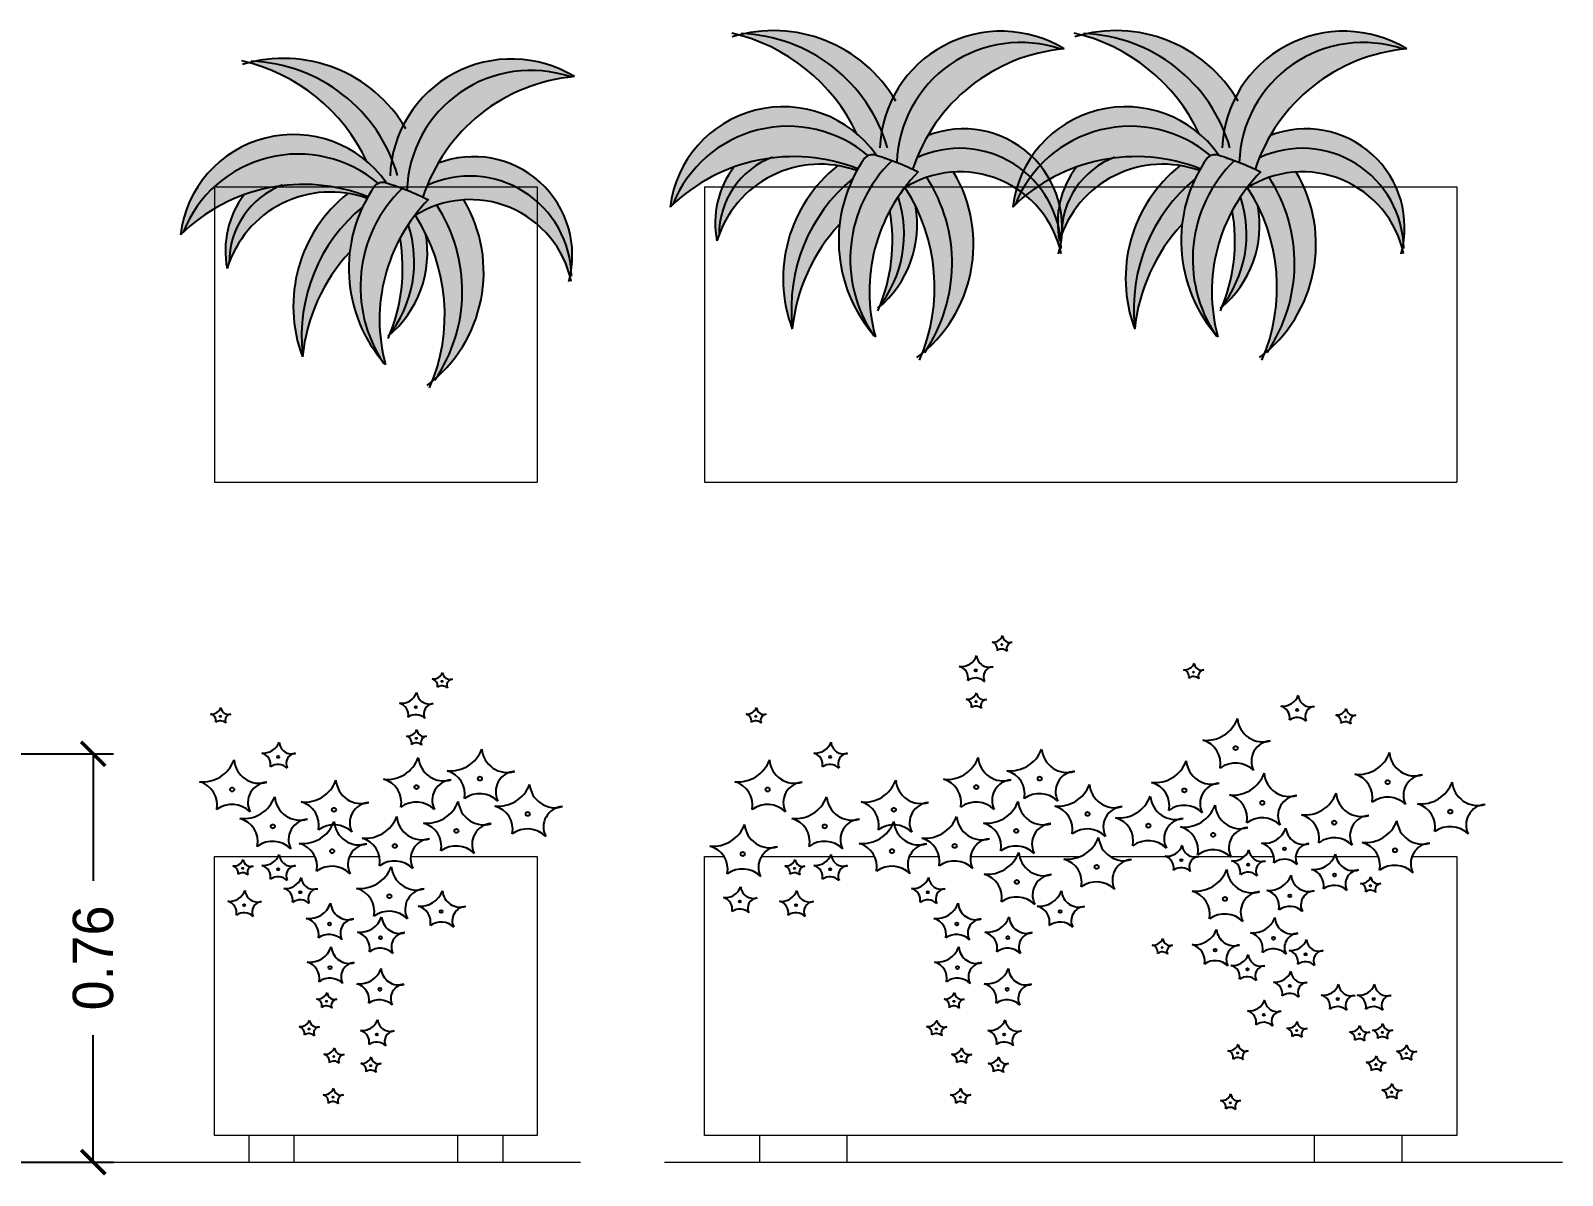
# Model space of a CAD drawing. Header units: millimetres. Extents: x 224.49 to 232.8, y 170.44 to 178.39.
# Drawn here: x 229.947 to 232.797, y 170.641 to 172.772 of the extents above; entities that cross this region are included whole.
import ezdxf

# ---------------------------------------------------------------- set-up
doc = ezdxf.new("R2010")
doc.units = ezdxf.units.MM
doc.layers.add('PROIEZIONI', color=145, linetype='Continuous', lineweight=13)
doc.layers.add('VEGETAZIONE', color=94, linetype='Continuous')
doc.dimstyles.get("Standard").update_dxf_attribs({"dimscale": 0.75, "dimtxt": 0.1, "dimasz": 0.06, "dimexe": 0.05, "dimexo": 0, "dimgap": 0.05, "dimtad": 0, "dimzin": 0, "dimdsep": 46, "dimtxsty": 'Standard', "dimblk": 'ARCHTICK', "dimcen": 0.09, "dimadec": 0, "dimazin": 0, "dimtfac": 1, "dimtofl": 0, "dimtmove": 0, "dimatfit": 3, "dimldrblk": 'ARCHTICK', "dimfxl": 1, "dimtolj": 1, "dimtzin": 0, "dimarcsym": 0})

# ---------------------------------------------------------------- blocks, each defined once
blk = doc.blocks.new('_ARCHTICK')
at = {"color": 0, "linetype": 'ByBlock', "const_width": 0.15}
blk.add_lwpolyline([(-0.5, -0.5), (0.5, 0.5)], dxfattribs=at)
blk = doc.blocks.new('*D3')
at = {"layer": 'Defpoints', "color": 0, "transparency": 16777216}
for p in [(229.9191, 171.4253), (230.0634, 171.4253), (229.9191, 170.6654)]:
    blk.add_point(p, dxfattribs=at)
at = {"layer": 'PROIEZIONI', "color": 0, "lineweight": -2, "transparency": 16777216}
for p, q in [((229.9191, 171.4253), (230.1009, 171.4253)), ((230.0634, 171.4253), (230.0634, 171.1891)), ((230.0634, 170.6654), (230.0634, 170.9016)), ((229.9191, 170.6654), (230.1009, 170.6654))]:
    blk.add_line(p, q, dxfattribs=at)
at = {"layer": 'PROIEZIONI', "color": 0, "lineweight": -2, "transparency": 16777216, "xscale": 0.045, "yscale": 0.045, "zscale": 0.045}
for p, rotation in [((230.0634, 171.4253), 90), ((230.0634, 170.6654), 270)]:
    blk.add_blockref('_ARCHTICK', p, dxfattribs=dict(at, rotation=rotation))
at = {"layer": 'PROIEZIONI', "color": 0, "transparency": 16777216, "insert": (230.0634, 171.0453), "char_height": 0.075, "attachment_point": 5, "rotation": 90}
blk.add_mtext('\\A1;0.76', dxfattribs=at)

msp = doc.modelspace()

# ---------------------------------------------------------------- hatches: boundary and pattern name
at = {"layer": 'VEGETAZIONE'}
h = msp.add_hatch(color=106, dxfattribs=at)
h.paths.add_polyline_path([(231.5054, 172.5388, -0.175433), (231.5191, 172.5396, -0.022246), (231.5587, 172.5259, -0.504406), (231.8637, 172.7369, -0.005016), (231.8703, 172.7376, 0.526482), (231.5305, 172.5845, 0.288035), (231.2748, 172.7659, 0.009659), (231.2648, 172.7636, -0.219762), (231.4843, 172.5796, 0.597519), (231.1371, 172.4431, -0.005016), (231.1419, 172.4477, -0.513349)])
h.paths.add_polyline_path([(231.5962, 172.5348, 0.017799), (231.5882, 172.513, -0.005772), (231.598, 172.5082, 0.030703), (231.5724, 172.4783, -0.506864), (231.8622, 172.3661, 0.014459), (231.8641, 172.3766, 0.525417)])
h = msp.add_hatch(color=74, dxfattribs=at)
h.paths.add_polyline_path([(231.4862, 172.5141, -0.022677), (231.4992, 172.5346, -0.094648), (231.5054, 172.5388, 0.513349), (231.1419, 172.4477, -0.291066)])
h.paths.add_polyline_path([(231.5108, 172.211, 0.011523), (231.5188, 172.2016, -0.264453), (231.598, 172.5082, 0.028086), (231.5495, 172.5294, 0.353279)])
h.paths.add_polyline_path([(231.8641, 172.3766, 0.577919), (231.6164, 172.5762, 0.035308), (231.5962, 172.5348, -0.525417)])
h.paths.add_polyline_path([(231.2748, 172.7659, -0.288035), (231.5305, 172.5845, -0.074612), (231.5521, 172.648, 0.314228)])
h.paths.add_polyline_path([(231.5279, 172.2602, -0.00232), (231.5268, 172.2573, 0.266418), (231.5933, 172.4458, 0.028355), (231.5741, 172.4794, 0.00267), (231.5724, 172.4783, 0.015403), (231.561, 172.4622, -0.246599)], flags=17)
h = msp.add_hatch(color=72, dxfattribs=at)
h.paths.add_polyline_path([(231.5587, 172.5259, -0.017106), (231.5882, 172.513, -0.295443), (231.8637, 172.7369, 0.504406)])
h.paths.add_polyline_path([(231.3642, 172.2161, -0.162584), (231.4522, 172.411, -0.098869), (231.4844, 172.5109, 0.046042), (231.4486, 172.5202, 0.325454)])
h.paths.add_polyline_path([(231.561, 172.4622, 0.02315), (231.5458, 172.4368, -0.137861), (231.5279, 172.2602, 0.246599)])
h.paths.add_polyline_path([(231.2556, 172.5176, 0.21466), (231.2241, 172.3803, -0.015101), (231.228, 172.3918, -0.301897), (231.3221, 172.5339, 0.052527)])
h.paths.add_polyline_path([(231.6139, 172.1775, 0.358442), (231.6645, 172.5083, 0.066648), (231.6143, 172.4984, -0.296118)])
h = msp.add_hatch(color=106, dxfattribs=at)
h.paths.add_polyline_path([(232.1427, 172.5388, -0.175433), (232.1563, 172.5396, -0.022246), (232.1959, 172.5259, -0.504406), (232.501, 172.7369, -0.005016), (232.5075, 172.7376, 0.526482), (232.1677, 172.5845, 0.288035), (231.912, 172.7659, 0.009659), (231.9021, 172.7636, -0.219762), (232.1215, 172.5796, 0.597519), (231.7744, 172.4431, -0.005016), (231.7791, 172.4477, -0.513349)])
h.paths.add_polyline_path([(232.2334, 172.5348, 0.017799), (232.2255, 172.513, -0.005772), (232.2352, 172.5082, 0.030703), (232.2096, 172.4783, -0.506864), (232.4994, 172.3661, 0.014459), (232.5014, 172.3766, 0.525417)])
h = msp.add_hatch(color=74, dxfattribs=at)
h.paths.add_polyline_path([(232.1234, 172.5141, -0.022677), (232.1365, 172.5346, -0.094648), (232.1427, 172.5388, 0.513349), (231.7791, 172.4477, -0.291066)])
h.paths.add_polyline_path([(232.148, 172.211, 0.011523), (232.156, 172.2016, -0.264453), (232.2352, 172.5082, 0.028086), (232.1868, 172.5294, 0.353279)])
h.paths.add_polyline_path([(232.5014, 172.3766, 0.577919), (232.2537, 172.5762, 0.035308), (232.2334, 172.5348, -0.525417)])
h.paths.add_polyline_path([(231.912, 172.7659, -0.288035), (232.1677, 172.5845, -0.074612), (232.1893, 172.648, 0.314228)])
h.paths.add_polyline_path([(232.1651, 172.2602, -0.00232), (232.164, 172.2573, 0.266418), (232.2306, 172.4458, 0.028355), (232.2114, 172.4794, 0.00267), (232.2096, 172.4783, 0.015403), (232.1982, 172.4622, -0.246599)], flags=17)
h = msp.add_hatch(color=72, dxfattribs=at)
h.paths.add_polyline_path([(232.1959, 172.5259, -0.017106), (232.2255, 172.513, -0.295443), (232.501, 172.7369, 0.504406)])
h.paths.add_polyline_path([(232.0014, 172.2161, -0.162584), (232.0895, 172.411, -0.098869), (232.1216, 172.5109, 0.046042), (232.0859, 172.5202, 0.325454)])
h.paths.add_polyline_path([(232.1982, 172.4622, 0.02315), (232.183, 172.4368, -0.137861), (232.1651, 172.2602, 0.246599)])
h.paths.add_polyline_path([(231.8928, 172.5176, 0.21466), (231.8613, 172.3803, -0.015101), (231.8652, 172.3918, -0.301897), (231.9593, 172.5339, 0.052527)])
h.paths.add_polyline_path([(232.2511, 172.1775, 0.358442), (232.3017, 172.5083, 0.066648), (232.2515, 172.4984, -0.296118)])
h = msp.add_hatch(color=106, dxfattribs=at)
h.paths.add_polyline_path([(230.594, 172.4871, -0.175433), (230.6076, 172.4879, -0.022246), (230.6472, 172.4742, -0.504406), (230.9523, 172.6852, -0.005016), (230.9588, 172.6859, 0.526482), (230.619, 172.5327, 0.288035), (230.3633, 172.7142, 0.009659), (230.3534, 172.7119, -0.219762), (230.5728, 172.5279, 0.597519), (230.2257, 172.3914, -0.005016), (230.2304, 172.396, -0.513349)])
h.paths.add_polyline_path([(230.6847, 172.4831, 0.017799), (230.6767, 172.4613, -0.005772), (230.6865, 172.4564, 0.030703), (230.6609, 172.4266, -0.506864), (230.9507, 172.3144, 0.014459), (230.9527, 172.3248, 0.525417)])
h = msp.add_hatch(color=74, dxfattribs=at)
h.paths.add_polyline_path([(230.5747, 172.4623, -0.022677), (230.5878, 172.4828, -0.094648), (230.594, 172.4871, 0.513349), (230.2304, 172.396, -0.291066)])
h.paths.add_polyline_path([(230.5993, 172.1592, 0.011523), (230.6073, 172.1499, -0.264453), (230.6865, 172.4564, 0.028086), (230.6381, 172.4777, 0.353279)])
h.paths.add_polyline_path([(230.9527, 172.3248, 0.577919), (230.705, 172.5245, 0.035308), (230.6847, 172.4831, -0.525417)])
h.paths.add_polyline_path([(230.3633, 172.7142, -0.288035), (230.619, 172.5327, -0.074612), (230.6406, 172.5963, 0.314228)])
h.paths.add_polyline_path([(230.6164, 172.2085, -0.00232), (230.6153, 172.2056, 0.266418), (230.6818, 172.3941, 0.028355), (230.6627, 172.4277, 0.00267), (230.6609, 172.4266, 0.015403), (230.6495, 172.4105, -0.246599)], flags=17)
h = msp.add_hatch(color=72, dxfattribs=at)
h.paths.add_polyline_path([(230.6472, 172.4742, -0.017106), (230.6767, 172.4613, -0.295443), (230.9523, 172.6852, 0.504406)])
h.paths.add_polyline_path([(230.4527, 172.1643, -0.162584), (230.5408, 172.3593, -0.098869), (230.5729, 172.4592, 0.046042), (230.5372, 172.4685, 0.325454)])
h.paths.add_polyline_path([(230.6495, 172.4105, 0.02315), (230.6343, 172.3851, -0.137861), (230.6164, 172.2085, 0.246599)])
h.paths.add_polyline_path([(230.3441, 172.4659, 0.21466), (230.3126, 172.3286, -0.015101), (230.3165, 172.3401, -0.301897), (230.4106, 172.4822, 0.052527)])
h.paths.add_polyline_path([(230.7024, 172.1258, 0.358442), (230.753, 172.4566, 0.066648), (230.7028, 172.4467, -0.296118)])
h = msp.add_hatch(color=3, dxfattribs=at)
h.paths.add_polyline_path([(231.6143, 172.4984, 0.057851), (231.5741, 172.4794, -0.240197), (231.6061, 172.1708, 0.009659), (231.6139, 172.1775, 0.296118)])
h.paths.add_polyline_path([(231.5495, 172.5294, 0.017041), (231.5191, 172.5396, 0.274641), (231.4992, 172.5346, 0.336018), (231.5108, 172.211, -0.353279)])
h.paths.add_polyline_path([(231.4844, 172.5109, -0.003329), (231.4862, 172.5141, 0.128581), (231.3221, 172.5339, 0.301897), (231.228, 172.3918, -0.411027)])
h = msp.add_hatch(color=3, dxfattribs=at)
h.paths.add_polyline_path([(232.2515, 172.4984, 0.057851), (232.2114, 172.4794, -0.240197), (232.2434, 172.1708, 0.009659), (232.2511, 172.1775, 0.296118)])
h.paths.add_polyline_path([(232.1868, 172.5294, 0.017041), (232.1563, 172.5396, 0.274641), (232.1365, 172.5346, 0.336018), (232.148, 172.211, -0.353279)])
h.paths.add_polyline_path([(232.1216, 172.5109, -0.003329), (232.1234, 172.5141, 0.128581), (231.9593, 172.5339, 0.301897), (231.8652, 172.3918, -0.411027)])
h = msp.add_hatch(color=3, dxfattribs=at)
h.paths.add_polyline_path([(230.7028, 172.4467, 0.057851), (230.6627, 172.4277, -0.240197), (230.6947, 172.1191, 0.009659), (230.7024, 172.1258, 0.296118)])
h.paths.add_polyline_path([(230.6381, 172.4777, 0.017041), (230.6076, 172.4879, 0.274641), (230.5878, 172.4828, 0.336018), (230.5993, 172.1592, -0.353279)])
h.paths.add_polyline_path([(230.5729, 172.4592, -0.003329), (230.5747, 172.4623, 0.128581), (230.4106, 172.4822, 0.301897), (230.3165, 172.3401, -0.411027)])

# ---------------------------------------------------------------- linework, layer by layer
at = {"layer": 'PROIEZIONI'}
for p, q in [((230.2892, 172.4807), (230.8892, 172.4807)), ((230.2892, 172.4807), (230.2892, 171.9307)), ((230.8892, 172.4807), (230.8892, 171.9307)), ((231.2006, 172.4807), (232.6006, 172.4807)), ((231.2006, 172.4807), (231.2006, 171.9307)), ((232.6006, 172.4807), (232.6006, 171.9307)), ((230.2892, 171.9307), (230.8892, 171.9307)), ((231.2006, 171.9307), (232.6006, 171.9307)), ((230.3527, 170.7145), (230.3527, 170.6654)), ((230.4369, 170.7145), (230.4369, 170.6654)), ((230.7414, 170.7145), (230.7414, 170.6654)), ((230.8257, 170.7145), (230.8257, 170.6654)), ((231.3029, 170.7145), (231.3029, 170.6654)), ((231.4657, 170.7145), (231.4657, 170.6654)), ((232.3355, 170.7145), (232.3355, 170.6654)), ((232.4983, 170.7145), (232.4983, 170.6654))]:
    msp.add_line(p, q, dxfattribs=at)
at = {"layer": 'PROIEZIONI', "color": 5}
for p, q in [((230.0963, 170.6654), (230.97, 170.6654)), ((231.1265, 170.6654), (232.7971, 170.6654))]:
    msp.add_line(p, q, dxfattribs=at)
at = {"layer": 'PROIEZIONI'}
for points in [[(230.6544, 171.2342), (230.8892, 171.2342), (230.8892, 170.7145), (230.2892, 170.7145), (230.2892, 171.2342), (230.4078, 171.2342)], [(230.2892, 171.2342), (230.4078, 171.2342)], [(230.41, 171.2342), (230.4759, 171.2342)], [(230.41, 171.2342), (230.4759, 171.2342)], [(230.5403, 171.2342), (230.5958, 171.2342)], [(230.5403, 171.2342), (230.5958, 171.2342)], [(230.6544, 171.2342), (230.7405, 171.2342)], [(230.7451, 171.2342), (230.8586, 171.2342)], [(232.5174, 171.2342), (232.6006, 171.2342), (232.6006, 170.7145), (231.2006, 170.7145), (231.2006, 171.2342), (231.237, 171.2342)], [(231.3069, 171.2342), (231.5175, 171.2342)], [(231.582, 171.2342), (231.6375, 171.2342)], [(231.6961, 171.2342), (231.7822, 171.2342)], [(231.7868, 171.2342), (231.9003, 171.2342)], [(231.9552, 171.2342), (232.0593, 171.2342)], [(232.1066, 171.2342), (232.2058, 171.2342)], [(232.2186, 171.2342), (232.2602, 171.2342)], [(232.301, 171.2342), (232.4544, 171.2342)]]:
    msp.add_lwpolyline(points, dxfattribs=at)
at = {"layer": 'VEGETAZIONE'}
for centre, radius in [((231.7542, 171.6288), 0.00113), ((231.7055, 171.5806), 0.00189), ((230.7125, 171.5603), 0.00113), ((232.1108, 171.5773), 0.00113), ((231.7062, 171.5225), 0.00113), ((230.3001, 171.4951), 0.00113), ((230.6638, 171.5121), 0.00189), ((231.2964, 171.4951), 0.00113), ((232.3038, 171.5069), 0.00189), ((232.3936, 171.4934), 0.00113), ((230.6645, 171.454), 0.00113), ((232.1892, 171.4359), 0.00378), ((230.4077, 171.4194), 0.00189), ((231.4346, 171.4194), 0.00189), ((230.783, 171.3791), 0.00378), ((231.8247, 171.3791), 0.00378), ((230.322, 171.3588), 0.00378), ((230.6649, 171.3633), 0.00378), ((231.3183, 171.3588), 0.00378), ((231.7066, 171.3633), 0.00378), ((232.0938, 171.3572), 0.00378), ((232.4721, 171.3725), 0.00378), ((230.5115, 171.3211), 0.00378), ((231.5531, 171.3211), 0.00378), ((232.2387, 171.3341), 0.00378), ((230.8719, 171.3134), 0.00378), ((231.9136, 171.3134), 0.00378), ((232.0268, 171.2915), 0.00378), ((232.3726, 171.2971), 0.00378), ((232.5886, 171.3177), 0.00378), ((230.3976, 171.2902), 0.00378), ((230.7392, 171.2818), 0.00378), ((231.4246, 171.2902), 0.00378), ((231.7809, 171.2818), 0.00378), ((232.1474, 171.2744), 0.00378), ((230.508, 171.244), 0.00378), ((230.6247, 171.2538), 0.00378), ((231.272, 171.2388), 0.00378), ((231.5497, 171.244), 0.00378), ((231.6664, 171.2538), 0.00378), ((232.2803, 171.2485), 0.00265), ((232.4858, 171.2457), 0.00378), ((230.3415, 171.2122), 0.00113), ((230.4077, 171.2103), 0.00189), ((231.3684, 171.2122), 0.00113), ((231.4346, 171.2103), 0.00189), ((231.9306, 171.2148), 0.00378), ((232.0881, 171.2274), 0.00189), ((232.2123, 171.2189), 0.00189), ((231.7821, 171.1868), 0.00378), ((232.3729, 171.1998), 0.00265), ((230.4488, 171.1675), 0.00189), ((230.6145, 171.1602), 0.00378), ((231.6164, 171.1675), 0.00189), ((232.1693, 171.1551), 0.00378), ((232.2901, 171.1609), 0.00265), ((232.4399, 171.1797), 0.00113), ((230.3443, 171.1435), 0.00189), ((230.7109, 171.1317), 0.00265), ((231.2666, 171.1503), 0.00189), ((231.3712, 171.1435), 0.00189), ((231.8627, 171.1317), 0.00265), ((230.5028, 171.1085), 0.00265), ((231.6703, 171.1085), 0.00265), ((230.5977, 171.083), 0.00265), ((231.7653, 171.083), 0.00265), ((232.2596, 171.0818), 0.00265), ((232.0525, 171.0648), 0.00113), ((232.1513, 171.0598), 0.00265), ((232.3194, 171.0521), 0.00189), ((230.504, 171.0272), 0.00265), ((231.6715, 171.0272), 0.00265), ((232.2111, 171.0241), 0.00189), ((230.5965, 170.9869), 0.00265), ((231.7641, 170.9869), 0.00265), ((232.2902, 170.9931), 0.00189), ((230.4975, 170.9645), 0.00113), ((231.665, 170.9645), 0.00113), ((232.3791, 170.9688), 0.00189), ((232.4461, 170.9688), 0.00189), ((232.2415, 170.9396), 0.00189), ((230.4649, 170.9131), 0.00113), ((230.5911, 170.9028), 0.00189), ((231.6324, 170.9131), 0.00113), ((231.7586, 170.9028), 0.00189), ((232.3028, 170.9102), 0.00113), ((232.4194, 170.9033), 0.00113), ((232.4622, 170.9067), 0.00113), ((232.193, 170.8682), 0.00113), ((232.5068, 170.8673), 0.00113), ((230.5112, 170.8617), 0.00113), ((230.5798, 170.8447), 0.00113), ((231.6787, 170.8617), 0.00113), ((231.7473, 170.8447), 0.00113), ((232.4502, 170.8468), 0.00113), ((230.5095, 170.7862), 0.00113), ((231.677, 170.7862), 0.00113), ((232.4794, 170.7953), 0.00113), ((232.1793, 170.7756), 0.00113)]:
    msp.add_circle(centre, radius, dxfattribs=at)
at = {"layer": 'VEGETAZIONE', "color": 115}
for centre, radius, start, end in [((231.1753, 172.434), 0.3415, 25.229, 77.1188), ((231.3289, 172.5081), 0.2634, 30.1642, 106.8497), ((231.2582, 172.4716), 0.2947, 16.1293, 87.9282), ((231.7529, 172.5444), 0.226, 58.725, 177.7875), ((231.7892, 172.5187), 0.2306, 71.2185, 178.2095), ((231.8126, 172.434), 0.3415, 25.229, 77.1188), ((231.9661, 172.5081), 0.2634, 30.1642, 106.8497), ((231.8955, 172.4716), 0.2947, 16.1293, 87.9282), ((232.3902, 172.5444), 0.226, 58.725, 177.7875), ((232.4264, 172.5187), 0.2306, 71.2185, 178.2095), ((231.8989, 172.4121), 0.3267, 95.0361, 162.0233), ((232.5362, 172.4121), 0.3267, 95.0361, 162.0233), ((230.2639, 172.3823), 0.3415, 25.229, 77.1188), ((230.4174, 172.4564), 0.2634, 30.1642, 106.8497), ((230.3468, 172.4199), 0.2947, 16.1293, 87.9282), ((230.8415, 172.4927), 0.226, 58.725, 177.7875), ((230.8777, 172.4669), 0.2306, 71.2185, 178.2095), ((230.9875, 172.3604), 0.3267, 95.0361, 162.0233), ((231.3474, 172.418), 0.2118, 35.3303, 173.1806), ((231.9847, 172.418), 0.2118, 35.3303, 173.1806), ((230.436, 172.3663), 0.2118, 35.3303, 173.1806), ((231.3563, 172.3628), 0.2306, 49.6374, 158.3383), ((231.6828, 172.405), 0.1836, 344.5826, 111.1809), ((231.9936, 172.3628), 0.2306, 49.6374, 158.3383), ((232.32, 172.405), 0.1836, 344.5826, 111.1809), ((231.6756, 172.3634), 0.189, 0.7549, 114.8716), ((232.3129, 172.3634), 0.189, 0.7549, 114.8716), ((230.4449, 172.3111), 0.2306, 49.6374, 158.3383), ((230.7713, 172.3533), 0.1836, 344.5826, 111.1809), ((231.3662, 172.2102), 0.3267, 68.4571, 134.5207), ((231.4164, 172.3218), 0.201, 70.2322, 163.0686), ((231.3819, 172.392), 0.154, 110.8015, 180.4803), ((231.7186, 172.3804), 0.2681, 144.805, 221.8306), ((231.7274, 172.3462), 0.2553, 134.0736, 213.9976), ((231.5134, 172.5204), 0.02, 73.4657, 136.0217), ((231.3849, 172.0878), 0.4712, 63.0896, 73.4657), ((231.6259, 172.5506), 0.0912, 190.3947, 191.4808), ((232.0034, 172.2102), 0.3267, 68.4571, 134.5207), ((232.0537, 172.3218), 0.201, 70.2322, 163.0686), ((232.0192, 172.392), 0.154, 110.8015, 180.4803), ((232.3558, 172.3804), 0.2681, 144.805, 221.8306), ((232.3646, 172.3462), 0.2553, 134.0736, 213.9976), ((232.1506, 172.5204), 0.02, 73.4657, 136.0217), ((232.0222, 172.0878), 0.4712, 63.0896, 73.4657), ((232.2631, 172.5506), 0.0912, 190.3947, 191.4808), ((230.7642, 172.3117), 0.189, 0.7549, 114.8716), ((231.3923, 172.414), 0.1716, 142.8513, 191.3124), ((231.6153, 172.3101), 0.2681, 128.4295, 200.5403), ((231.6751, 172.2541), 0.3127, 129.4512, 186.0898), ((231.828, 172.2852), 0.3203, 135.7047, 195.147), ((231.6762, 172.316), 0.1926, 12.0444, 122.5933), ((231.4381, 172.3736), 0.2634, 306.8653, 30.7421), ((231.5982, 172.508), 0, 306.1793, 0), ((231.3669, 172.3383), 0.2947, 325.7868, 32.9122), ((232.0296, 172.414), 0.1716, 142.8513, 191.3124), ((232.2525, 172.3101), 0.2681, 128.4295, 200.5403), ((232.3124, 172.2541), 0.3127, 129.4512, 186.0898), ((232.4652, 172.2852), 0.3203, 135.7047, 195.147), ((232.3134, 172.316), 0.1926, 12.0444, 122.5933), ((232.0753, 172.3736), 0.2634, 306.8653, 30.7421), ((232.2355, 172.508), 0, 306.1793, 0), ((232.0041, 172.3383), 0.2947, 325.7868, 32.9122), ((230.4547, 172.1585), 0.3267, 68.4571, 134.5207), ((230.4809, 172.3623), 0.1716, 142.8513, 191.3124), ((230.505, 172.2701), 0.201, 70.2322, 163.0686), ((230.4705, 172.3403), 0.154, 110.8015, 180.4803), ((230.7038, 172.2584), 0.2681, 128.4295, 200.5403), ((230.8071, 172.3287), 0.2681, 144.805, 221.8306), ((230.8159, 172.2945), 0.2553, 134.0736, 213.9976), ((230.6019, 172.4687), 0.02, 73.4657, 136.0217), ((230.4735, 172.0361), 0.4712, 63.0896, 73.4657), ((230.7144, 172.4989), 0.0912, 190.3947, 191.4808), ((231.2875, 172.2937), 0.3415, 336.5963, 32.8642), ((231.9247, 172.2937), 0.3415, 336.5963, 32.8642), ((230.7637, 172.2023), 0.3127, 129.4512, 186.0898), ((230.9165, 172.2335), 0.3203, 135.7047, 195.147), ((230.7647, 172.2643), 0.1926, 12.0444, 122.5933), ((230.5266, 172.3219), 0.2634, 306.8653, 30.7421), ((230.6868, 172.4563), 0, 306.1793, 0), ((230.4554, 172.2866), 0.2947, 325.7868, 32.9122), ((231.3521, 172.3927), 0.2202, 321.1847, 18.3975), ((231.3957, 172.4096), 0.2009, 309.5461, 10.3854), ((231.2227, 172.3803), 0.328, 336.5687, 9.9121), ((231.9893, 172.3927), 0.2202, 321.1847, 18.3975), ((232.033, 172.4096), 0.2009, 309.5461, 10.3854), ((231.8599, 172.3803), 0.328, 336.5687, 9.9121), ((230.4406, 172.341), 0.2202, 321.1847, 18.3975), ((230.376, 172.242), 0.3415, 336.5963, 32.8642), ((231.7, 172.1818), 0.3376, 137.2327, 174.171), ((232.3373, 172.1818), 0.3376, 137.2327, 174.171), ((230.4843, 172.3579), 0.2009, 309.5461, 10.3854), ((230.3112, 172.3286), 0.328, 336.5687, 9.9121), ((230.7886, 172.1301), 0.3376, 137.2327, 174.171)]:
    msp.add_arc(centre, radius, start, end, dxfattribs=at)
at = {"layer": 'VEGETAZIONE'}
for centre, radius, start, end in [((231.7377, 171.6517), 0.0187, 264.2607, 339.7405), ((231.7694, 171.6465), 0.0143, 184.8227, 286.8149), ((231.7323, 171.6202), 0.0135, 349.0057, 74.7855), ((231.754, 171.6059), 0.0145, 45.4699, 126.0589), ((231.7744, 171.6214), 0.0114, 94.3229, 206.9525), ((231.6781, 171.6188), 0.0311, 264.2607, 339.7405), ((231.6691, 171.5662), 0.0224, 349.0057, 74.7855), ((231.7309, 171.6101), 0.0238, 184.8227, 286.8149), ((231.7392, 171.5683), 0.0191, 94.3229, 206.9525), ((232.0943, 171.6003), 0.0187, 264.2607, 339.7405), ((232.0889, 171.5687), 0.0135, 349.0057, 74.7855), ((232.126, 171.595), 0.0143, 184.8227, 286.8149), ((232.131, 171.57), 0.0114, 94.3229, 206.9525), ((230.696, 171.5833), 0.0187, 264.2607, 339.7405), ((230.6906, 171.5517), 0.0135, 349.0057, 74.7855), ((230.7124, 171.5374), 0.0145, 45.4699, 126.0589), ((230.7277, 171.578), 0.0143, 184.8227, 286.8149), ((230.7327, 171.5529), 0.0114, 94.3229, 206.9525), ((231.7053, 171.5424), 0.0241, 45.4699, 126.0589), ((232.1106, 171.5545), 0.0145, 45.4699, 126.0589), ((230.6364, 171.5504), 0.0311, 264.2607, 339.7405), ((230.6892, 171.5416), 0.0238, 184.8227, 286.8149), ((231.6897, 171.5455), 0.0187, 264.2607, 339.7405), ((231.6843, 171.5139), 0.0135, 349.0057, 74.7855), ((231.7214, 171.5402), 0.0143, 184.8227, 286.8149), ((231.7264, 171.5151), 0.0114, 94.3229, 206.9525), ((232.2764, 171.5451), 0.0311, 264.2607, 339.7405), ((232.3292, 171.5364), 0.0238, 184.8227, 286.8149), ((230.2836, 171.518), 0.0187, 264.2607, 339.7405), ((230.2782, 171.4865), 0.0135, 349.0057, 74.7855), ((230.3154, 171.5128), 0.0143, 184.8227, 286.8149), ((230.3203, 171.4877), 0.0114, 94.3229, 206.9525), ((230.6274, 171.4978), 0.0224, 349.0057, 74.7855), ((230.6636, 171.474), 0.0241, 45.4699, 126.0589), ((230.6975, 171.4998), 0.0191, 94.3229, 206.9525), ((231.28, 171.518), 0.0187, 264.2607, 339.7405), ((231.2746, 171.4865), 0.0135, 349.0057, 74.7855), ((231.3117, 171.5128), 0.0143, 184.8227, 286.8149), ((231.3167, 171.4877), 0.0114, 94.3229, 206.9525), ((231.706, 171.4996), 0.0145, 45.4699, 126.0589), ((232.2674, 171.4925), 0.0224, 349.0057, 74.7855), ((232.3376, 171.4946), 0.0191, 94.3229, 206.9525), ((232.3772, 171.5163), 0.0187, 264.2607, 339.7405), ((232.3718, 171.4848), 0.0135, 349.0057, 74.7855), ((232.4089, 171.5111), 0.0143, 184.8227, 286.8149), ((232.4139, 171.486), 0.0114, 94.3229, 206.9525), ((230.3, 171.4722), 0.0145, 45.4699, 126.0589), ((230.648, 171.477), 0.0187, 264.2607, 339.7405), ((230.6797, 171.4717), 0.0143, 184.8227, 286.8149), ((231.2963, 171.4722), 0.0145, 45.4699, 126.0589), ((232.1343, 171.5125), 0.0622, 264.2607, 339.7405), ((232.24, 171.4949), 0.0475, 184.8227, 286.8149), ((232.3036, 171.4687), 0.0241, 45.4699, 126.0589), ((232.3935, 171.4705), 0.0145, 45.4699, 126.0589), ((230.3802, 171.4577), 0.0311, 264.2607, 339.7405), ((230.4331, 171.4489), 0.0238, 184.8227, 286.8149), ((230.6426, 171.4454), 0.0135, 349.0057, 74.7855), ((230.6643, 171.4312), 0.0145, 45.4699, 126.0589), ((230.6847, 171.4467), 0.0114, 94.3229, 206.9525), ((231.4072, 171.4577), 0.0311, 264.2607, 339.7405), ((231.46, 171.4489), 0.0238, 184.8227, 286.8149), ((232.1163, 171.4073), 0.0449, 349.0057, 74.7855), ((232.2566, 171.4114), 0.0382, 94.3229, 206.9525), ((230.2671, 171.4353), 0.0622, 264.2607, 339.7405), ((230.3728, 171.4178), 0.0475, 184.8227, 286.8149), ((230.3712, 171.4051), 0.0224, 349.0057, 74.7855), ((230.4414, 171.4072), 0.0191, 94.3229, 206.9525), ((230.61, 171.4398), 0.0622, 264.2607, 339.7405), ((230.7157, 171.4223), 0.0475, 184.8227, 286.8149), ((230.7281, 171.4557), 0.0622, 264.2607, 339.7405), ((230.8339, 171.4381), 0.0475, 184.8227, 286.8149), ((231.2634, 171.4353), 0.0622, 264.2607, 339.7405), ((231.3691, 171.4178), 0.0475, 184.8227, 286.8149), ((231.3982, 171.4051), 0.0224, 349.0057, 74.7855), ((231.4684, 171.4072), 0.0191, 94.3229, 206.9525), ((231.6517, 171.4398), 0.0622, 264.2607, 339.7405), ((231.7574, 171.4223), 0.0475, 184.8227, 286.8149), ((231.7698, 171.4557), 0.0622, 264.2607, 339.7405), ((231.8755, 171.4381), 0.0475, 184.8227, 286.8149), ((232.0389, 171.4338), 0.0622, 264.2607, 339.7405), ((232.1446, 171.4162), 0.0475, 184.8227, 286.8149), ((232.4172, 171.4491), 0.0622, 264.2607, 339.7405), ((232.5229, 171.4315), 0.0475, 184.8227, 286.8149), ((230.4075, 171.3813), 0.0241, 45.4699, 126.0589), ((230.7101, 171.3505), 0.0449, 349.0057, 74.7855), ((230.8505, 171.3546), 0.0382, 94.3229, 206.9525), ((231.4344, 171.3813), 0.0241, 45.4699, 126.0589), ((231.7518, 171.3505), 0.0449, 349.0057, 74.7855), ((231.8922, 171.3546), 0.0382, 94.3229, 206.9525), ((232.1888, 171.3597), 0.0483, 45.4699, 126.0589), ((232.1838, 171.4106), 0.0622, 264.2607, 339.7405), ((232.2895, 171.3931), 0.0475, 184.8227, 286.8149), ((232.3992, 171.3439), 0.0449, 349.0057, 74.7855), ((232.5395, 171.348), 0.0382, 94.3229, 206.9525), ((230.2491, 171.3301), 0.0449, 349.0057, 74.7855), ((230.3894, 171.3343), 0.0382, 94.3229, 206.9525), ((230.4566, 171.3976), 0.0622, 264.2607, 339.7405), ((230.5623, 171.3801), 0.0475, 184.8227, 286.8149), ((230.592, 171.3346), 0.0449, 349.0057, 74.7855), ((230.7324, 171.3388), 0.0382, 94.3229, 206.9525), ((230.817, 171.3899), 0.0622, 264.2607, 339.7405), ((230.9227, 171.3724), 0.0475, 184.8227, 286.8149), ((231.2454, 171.3301), 0.0449, 349.0057, 74.7855), ((231.3857, 171.3343), 0.0382, 94.3229, 206.9525), ((231.4983, 171.3976), 0.0622, 264.2607, 339.7405), ((231.604, 171.3801), 0.0475, 184.8227, 286.8149), ((231.6337, 171.3346), 0.0449, 349.0057, 74.7855), ((231.7741, 171.3388), 0.0382, 94.3229, 206.9525), ((231.8587, 171.3899), 0.0622, 264.2607, 339.7405), ((231.9644, 171.3724), 0.0475, 184.8227, 286.8149), ((232.0209, 171.3286), 0.0449, 349.0057, 74.7855), ((232.1612, 171.3327), 0.0382, 94.3229, 206.9525), ((232.3177, 171.3736), 0.0622, 264.2607, 339.7405), ((232.4234, 171.3561), 0.0475, 184.8227, 286.8149), ((232.5337, 171.3942), 0.0622, 264.2607, 339.7405), ((232.6395, 171.3767), 0.0475, 184.8227, 286.8149), ((230.3215, 171.2826), 0.0483, 45.4699, 126.0589), ((230.3427, 171.3668), 0.0622, 264.2607, 339.7405), ((230.4484, 171.3492), 0.0475, 184.8227, 286.8149), ((230.4386, 171.2924), 0.0449, 349.0057, 74.7855), ((230.5789, 171.2965), 0.0382, 94.3229, 206.9525), ((230.6645, 171.2871), 0.0483, 45.4699, 126.0589), ((230.6843, 171.3583), 0.0622, 264.2607, 339.7405), ((230.79, 171.3407), 0.0475, 184.8227, 286.8149), ((230.7826, 171.3029), 0.0483, 45.4699, 126.0589), ((230.799, 171.2847), 0.0449, 349.0057, 74.7855), ((230.9394, 171.2889), 0.0382, 94.3229, 206.9525), ((231.3179, 171.2826), 0.0483, 45.4699, 126.0589), ((231.3697, 171.3668), 0.0622, 264.2607, 339.7405), ((231.4754, 171.3492), 0.0475, 184.8227, 286.8149), ((231.4803, 171.2924), 0.0449, 349.0057, 74.7855), ((231.6206, 171.2965), 0.0382, 94.3229, 206.9525), ((231.7062, 171.2871), 0.0483, 45.4699, 126.0589), ((231.726, 171.3583), 0.0622, 264.2607, 339.7405), ((231.8317, 171.3407), 0.0475, 184.8227, 286.8149), ((231.8243, 171.3029), 0.0483, 45.4699, 126.0589), ((231.8407, 171.2847), 0.0449, 349.0057, 74.7855), ((231.981, 171.2889), 0.0382, 94.3229, 206.9525), ((231.9719, 171.368), 0.0622, 264.2607, 339.7405), ((232.0777, 171.3505), 0.0475, 184.8227, 286.8149), ((232.0934, 171.281), 0.0483, 45.4699, 126.0589), ((232.0925, 171.351), 0.0622, 264.2607, 339.7405), ((232.1982, 171.3334), 0.0475, 184.8227, 286.8149), ((232.1658, 171.3054), 0.0449, 349.0057, 74.7855), ((232.3061, 171.3096), 0.0382, 94.3229, 206.9525), ((232.4716, 171.2963), 0.0483, 45.4699, 126.0589), ((232.5157, 171.289), 0.0449, 349.0057, 74.7855), ((232.6561, 171.2931), 0.0382, 94.3229, 206.9525), ((230.3247, 171.2616), 0.0449, 349.0057, 74.7855), ((230.4651, 171.2657), 0.0382, 94.3229, 206.9525), ((230.4531, 171.3205), 0.0622, 264.2607, 339.7405), ((230.5588, 171.303), 0.0475, 184.8227, 286.8149), ((230.5699, 171.3303), 0.0622, 264.2607, 339.7405), ((230.6756, 171.3127), 0.0475, 184.8227, 286.8149), ((230.6663, 171.2531), 0.0449, 349.0057, 74.7855), ((230.8066, 171.2572), 0.0382, 94.3229, 206.9525), ((231.3517, 171.2616), 0.0449, 349.0057, 74.7855), ((231.492, 171.2657), 0.0382, 94.3229, 206.9525), ((231.4948, 171.3205), 0.0622, 264.2607, 339.7405), ((231.6005, 171.303), 0.0475, 184.8227, 286.8149), ((231.6115, 171.3303), 0.0622, 264.2607, 339.7405), ((231.7173, 171.3127), 0.0475, 184.8227, 286.8149), ((231.708, 171.2531), 0.0449, 349.0057, 74.7855), ((231.8483, 171.2572), 0.0382, 94.3229, 206.9525), ((231.9539, 171.2628), 0.0449, 349.0057, 74.7855), ((232.0943, 171.2669), 0.0382, 94.3229, 206.9525), ((232.2383, 171.2578), 0.0483, 45.4699, 126.0589), ((232.2997, 171.2684), 0.0449, 349.0057, 74.7855), ((232.4401, 171.2726), 0.0382, 94.3229, 206.9525), ((232.4309, 171.3222), 0.0622, 264.2607, 339.7405), ((232.5366, 171.3047), 0.0475, 184.8227, 286.8149), ((230.511, 171.2448), 0.0483, 45.4699, 126.0589), ((230.5519, 171.2251), 0.0449, 349.0057, 74.7855), ((230.6922, 171.2292), 0.0382, 94.3229, 206.9525), ((230.8715, 171.2372), 0.0483, 45.4699, 126.0589), ((231.2171, 171.3154), 0.0622, 264.2607, 339.7405), ((231.3228, 171.2978), 0.0475, 184.8227, 286.8149), ((231.5527, 171.2448), 0.0483, 45.4699, 126.0589), ((231.5935, 171.2251), 0.0449, 349.0057, 74.7855), ((231.7339, 171.2292), 0.0382, 94.3229, 206.9525), ((231.8758, 171.2913), 0.0622, 264.2607, 339.7405), ((231.9132, 171.2372), 0.0483, 45.4699, 126.0589), ((231.9815, 171.2738), 0.0475, 184.8227, 286.8149), ((232.0745, 171.2458), 0.0449, 349.0057, 74.7855), ((232.2148, 171.2499), 0.0382, 94.3229, 206.9525), ((232.2419, 171.3021), 0.0435, 264.2607, 339.7405), ((232.3159, 171.2898), 0.0333, 184.8227, 286.8149), ((232.3722, 171.2208), 0.0483, 45.4699, 126.0589), ((232.5882, 171.2414), 0.0483, 45.4699, 126.0589), ((230.3972, 171.214), 0.0483, 45.4699, 126.0589), ((230.4351, 171.2153), 0.0449, 349.0057, 74.7855), ((230.5755, 171.2194), 0.0382, 94.3229, 206.9525), ((230.7388, 171.2055), 0.0483, 45.4699, 126.0589), ((231.1991, 171.2102), 0.0449, 349.0057, 74.7855), ((231.3394, 171.2143), 0.0382, 94.3229, 206.9525), ((231.4241, 171.214), 0.0483, 45.4699, 126.0589), ((231.4768, 171.2153), 0.0449, 349.0057, 74.7855), ((231.6172, 171.2194), 0.0382, 94.3229, 206.9525), ((231.7272, 171.2633), 0.0622, 264.2607, 339.7405), ((231.7805, 171.2055), 0.0483, 45.4699, 126.0589), ((231.8329, 171.2458), 0.0475, 184.8227, 286.8149), ((232.0264, 171.2152), 0.0483, 45.4699, 126.0589), ((232.0607, 171.2657), 0.0311, 264.2607, 339.7405), ((232.1135, 171.2569), 0.0238, 184.8227, 286.8149), ((232.147, 171.1982), 0.0483, 45.4699, 126.0589), ((232.1848, 171.2572), 0.0311, 264.2607, 339.7405), ((232.2377, 171.2484), 0.0238, 184.8227, 286.8149), ((232.2293, 171.2285), 0.0314, 349.0057, 74.7855), ((232.3275, 171.2314), 0.0267, 94.3229, 206.9525), ((232.3344, 171.2534), 0.0435, 264.2607, 339.7405), ((232.4084, 171.2411), 0.0333, 184.8227, 286.8149), ((232.4129, 171.217), 0.0449, 349.0057, 74.7855), ((232.5532, 171.2211), 0.0382, 94.3229, 206.9525), ((230.325, 171.2352), 0.0187, 264.2607, 339.7405), ((230.3196, 171.2036), 0.0135, 349.0057, 74.7855), ((230.3567, 171.2299), 0.0143, 184.8227, 286.8149), ((230.3617, 171.2049), 0.0114, 94.3229, 206.9525), ((230.3802, 171.2486), 0.0311, 264.2607, 339.7405), ((230.3712, 171.196), 0.0224, 349.0057, 74.7855), ((230.4331, 171.2398), 0.0238, 184.8227, 286.8149), ((230.4414, 171.1981), 0.0191, 94.3229, 206.9525), ((230.5076, 171.1677), 0.0483, 45.4699, 126.0589), ((230.5597, 171.2367), 0.0622, 264.2607, 339.7405), ((230.6243, 171.1775), 0.0483, 45.4699, 126.0589), ((230.6654, 171.2192), 0.0475, 184.8227, 286.8149), ((231.2716, 171.1626), 0.0483, 45.4699, 126.0589), ((231.352, 171.2352), 0.0187, 264.2607, 339.7405), ((231.3466, 171.2036), 0.0135, 349.0057, 74.7855), ((231.3837, 171.2299), 0.0143, 184.8227, 286.8149), ((231.3887, 171.2049), 0.0114, 94.3229, 206.9525), ((231.4072, 171.2486), 0.0311, 264.2607, 339.7405), ((231.3982, 171.196), 0.0224, 349.0057, 74.7855), ((231.46, 171.2398), 0.0238, 184.8227, 286.8149), ((231.4684, 171.1981), 0.0191, 94.3229, 206.9525), ((231.5493, 171.1677), 0.0483, 45.4699, 126.0589), ((231.666, 171.1775), 0.0483, 45.4699, 126.0589), ((231.8578, 171.1861), 0.0449, 349.0057, 74.7855), ((231.9981, 171.1903), 0.0382, 94.3229, 206.9525), ((232.0517, 171.2131), 0.0224, 349.0057, 74.7855), ((232.0879, 171.1893), 0.0241, 45.4699, 126.0589), ((232.1218, 171.2151), 0.0191, 94.3229, 206.9525), ((232.1144, 171.2317), 0.0622, 264.2607, 339.7405), ((232.2201, 171.2141), 0.0475, 184.8227, 286.8149), ((232.1758, 171.2046), 0.0224, 349.0057, 74.7855), ((232.246, 171.2066), 0.0191, 94.3229, 206.9525), ((232.28, 171.1952), 0.0338, 45.4699, 126.0589), ((232.3218, 171.1798), 0.0314, 349.0057, 74.7855), ((232.4854, 171.1694), 0.0483, 45.4699, 126.0589), ((230.3414, 171.1894), 0.0145, 45.4699, 126.0589), ((230.4075, 171.1722), 0.0241, 45.4699, 126.0589), ((230.4214, 171.2057), 0.0311, 264.2607, 339.7405), ((230.4742, 171.197), 0.0238, 184.8227, 286.8149), ((231.3683, 171.1894), 0.0145, 45.4699, 126.0589), ((231.4344, 171.1722), 0.0241, 45.4699, 126.0589), ((231.5889, 171.2057), 0.0311, 264.2607, 339.7405), ((231.6418, 171.197), 0.0238, 184.8227, 286.8149), ((231.7092, 171.1581), 0.0449, 349.0057, 74.7855), ((231.8495, 171.1623), 0.0382, 94.3229, 206.9525), ((231.9302, 171.1385), 0.0483, 45.4699, 126.0589), ((232.2121, 171.1808), 0.0241, 45.4699, 126.0589), ((232.2516, 171.2145), 0.0435, 264.2607, 339.7405), ((232.3256, 171.2022), 0.0333, 184.8227, 286.8149), ((232.4201, 171.1827), 0.0267, 94.3229, 206.9525), ((232.4235, 171.2026), 0.0187, 264.2607, 339.7405), ((232.4181, 171.1711), 0.0135, 349.0057, 74.7855), ((232.4552, 171.1974), 0.0143, 184.8227, 286.8149), ((232.4602, 171.1723), 0.0114, 94.3229, 206.9525), ((230.3168, 171.1817), 0.0311, 264.2607, 339.7405), ((230.3697, 171.173), 0.0238, 184.8227, 286.8149), ((230.4124, 171.1531), 0.0224, 349.0057, 74.7855), ((230.4486, 171.1293), 0.0241, 45.4699, 126.0589), ((230.4825, 171.1552), 0.0191, 94.3229, 206.9525), ((230.5417, 171.1315), 0.0449, 349.0057, 74.7855), ((230.682, 171.1356), 0.0382, 94.3229, 206.9525), ((230.6725, 171.1852), 0.0435, 264.2607, 339.7405), ((230.7465, 171.173), 0.0333, 184.8227, 286.8149), ((231.2392, 171.1886), 0.0311, 264.2607, 339.7405), ((231.2302, 171.136), 0.0224, 349.0057, 74.7855), ((231.292, 171.1798), 0.0238, 184.8227, 286.8149), ((231.3003, 171.1381), 0.0191, 94.3229, 206.9525), ((231.3437, 171.1817), 0.0311, 264.2607, 339.7405), ((231.3966, 171.173), 0.0238, 184.8227, 286.8149), ((231.5799, 171.1531), 0.0224, 349.0057, 74.7855), ((231.6161, 171.1293), 0.0241, 45.4699, 126.0589), ((231.6501, 171.1552), 0.0191, 94.3229, 206.9525), ((231.7817, 171.1105), 0.0483, 45.4699, 126.0589), ((231.8243, 171.1852), 0.0435, 264.2607, 339.7405), ((231.8983, 171.173), 0.0333, 184.8227, 286.8149), ((232.0964, 171.1265), 0.0449, 349.0057, 74.7855), ((232.2367, 171.1306), 0.0382, 94.3229, 206.9525), ((232.239, 171.1408), 0.0314, 349.0057, 74.7855), ((232.3373, 171.1437), 0.0267, 94.3229, 206.9525), ((232.3726, 171.1465), 0.0338, 45.4699, 126.0589), ((232.4398, 171.1568), 0.0145, 45.4699, 126.0589), ((230.3078, 171.1291), 0.0224, 349.0057, 74.7855), ((230.344, 171.1054), 0.0241, 45.4699, 126.0589), ((230.378, 171.1312), 0.0191, 94.3229, 206.9525), ((230.4643, 171.1621), 0.0435, 264.2607, 339.7405), ((230.5383, 171.1498), 0.0333, 184.8227, 286.8149), ((230.6141, 171.0839), 0.0483, 45.4699, 126.0589), ((230.6599, 171.1116), 0.0314, 349.0057, 74.7855), ((230.7581, 171.1145), 0.0267, 94.3229, 206.9525), ((231.2664, 171.1122), 0.0241, 45.4699, 126.0589), ((231.3347, 171.1291), 0.0224, 349.0057, 74.7855), ((231.371, 171.1054), 0.0241, 45.4699, 126.0589), ((231.4049, 171.1312), 0.0191, 94.3229, 206.9525), ((231.6319, 171.1621), 0.0435, 264.2607, 339.7405), ((231.7059, 171.1498), 0.0333, 184.8227, 286.8149), ((231.8117, 171.1116), 0.0314, 349.0057, 74.7855), ((231.9099, 171.1145), 0.0267, 94.3229, 206.9525), ((232.1689, 171.0789), 0.0483, 45.4699, 126.0589), ((232.2898, 171.1075), 0.0338, 45.4699, 126.0589), ((230.4517, 171.0885), 0.0314, 349.0057, 74.7855), ((230.55, 171.0914), 0.0267, 94.3229, 206.9525), ((230.5593, 171.1366), 0.0435, 264.2607, 339.7405), ((230.6333, 171.1243), 0.0333, 184.8227, 286.8149), ((230.7106, 171.0783), 0.0338, 45.4699, 126.0589), ((231.6193, 171.0885), 0.0314, 349.0057, 74.7855), ((231.7175, 171.0914), 0.0267, 94.3229, 206.9525), ((231.7269, 171.1366), 0.0435, 264.2607, 339.7405), ((231.8009, 171.1243), 0.0333, 184.8227, 286.8149), ((231.8624, 171.0783), 0.0338, 45.4699, 126.0589), ((232.1128, 171.1134), 0.0435, 264.2607, 339.7405), ((232.1868, 171.1011), 0.0333, 184.8227, 286.8149), ((232.2212, 171.1353), 0.0435, 264.2607, 339.7405), ((232.2952, 171.1231), 0.0333, 184.8227, 286.8149), ((230.5025, 171.0552), 0.0338, 45.4699, 126.0589), ((230.5467, 171.0629), 0.0314, 349.0057, 74.7855), ((230.645, 171.0658), 0.0267, 94.3229, 206.9525), ((231.67, 171.0552), 0.0338, 45.4699, 126.0589), ((231.7143, 171.0629), 0.0314, 349.0057, 74.7855), ((231.8125, 171.0658), 0.0267, 94.3229, 206.9525), ((232.036, 171.0878), 0.0187, 264.2607, 339.7405), ((232.0306, 171.0562), 0.0135, 349.0057, 74.7855), ((232.0677, 171.0825), 0.0143, 184.8227, 286.8149), ((232.0727, 171.0575), 0.0114, 94.3229, 206.9525), ((232.1002, 171.0398), 0.0314, 349.0057, 74.7855), ((232.1985, 171.0427), 0.0267, 94.3229, 206.9525), ((232.2086, 171.0617), 0.0314, 349.0057, 74.7855), ((232.3068, 171.0646), 0.0267, 94.3229, 206.9525), ((232.292, 171.0904), 0.0311, 264.2607, 339.7405), ((232.3448, 171.0816), 0.0238, 184.8227, 286.8149), ((230.4656, 171.0808), 0.0435, 264.2607, 339.7405), ((230.5396, 171.0685), 0.0333, 184.8227, 286.8149), ((230.5974, 171.0296), 0.0338, 45.4699, 126.0589), ((231.6331, 171.0808), 0.0435, 264.2607, 339.7405), ((231.7071, 171.0685), 0.0333, 184.8227, 286.8149), ((231.765, 171.0296), 0.0338, 45.4699, 126.0589), ((232.0523, 171.042), 0.0145, 45.4699, 126.0589), ((232.151, 171.0065), 0.0338, 45.4699, 126.0589), ((232.1836, 171.0624), 0.0311, 264.2607, 339.7405), ((232.2365, 171.0536), 0.0238, 184.8227, 286.8149), ((232.2593, 171.0284), 0.0338, 45.4699, 126.0589), ((232.283, 171.0378), 0.0224, 349.0057, 74.7855), ((232.3532, 171.0398), 0.0191, 94.3229, 206.9525), ((230.453, 171.0071), 0.0314, 349.0057, 74.7855), ((230.5512, 171.01), 0.0267, 94.3229, 206.9525), ((230.5581, 171.0405), 0.0435, 264.2607, 339.7405), ((230.6321, 171.0282), 0.0333, 184.8227, 286.8149), ((231.6205, 171.0071), 0.0314, 349.0057, 74.7855), ((231.7187, 171.01), 0.0267, 94.3229, 206.9525), ((231.7256, 171.0405), 0.0435, 264.2607, 339.7405), ((231.7996, 171.0282), 0.0333, 184.8227, 286.8149), ((232.1746, 171.0098), 0.0224, 349.0057, 74.7855), ((232.2109, 170.986), 0.0241, 45.4699, 126.0589), ((232.2448, 171.0118), 0.0191, 94.3229, 206.9525), ((232.2628, 171.0314), 0.0311, 264.2607, 339.7405), ((232.3156, 171.0226), 0.0238, 184.8227, 286.8149), ((232.3192, 171.014), 0.0241, 45.4699, 126.0589), ((230.5037, 170.9738), 0.0338, 45.4699, 126.0589), ((230.5455, 170.9668), 0.0314, 349.0057, 74.7855), ((230.6437, 170.9697), 0.0267, 94.3229, 206.9525), ((231.6712, 170.9738), 0.0338, 45.4699, 126.0589), ((231.713, 170.9668), 0.0314, 349.0057, 74.7855), ((231.8113, 170.9697), 0.0267, 94.3229, 206.9525), ((232.2538, 170.9788), 0.0224, 349.0057, 74.7855), ((232.3239, 170.9808), 0.0191, 94.3229, 206.9525), ((232.3517, 171.007), 0.0311, 264.2607, 339.7405), ((232.4045, 170.9983), 0.0238, 184.8227, 286.8149), ((232.4186, 171.007), 0.0311, 264.2607, 339.7405), ((232.4715, 170.9983), 0.0238, 184.8227, 286.8149), ((230.481, 170.9875), 0.0187, 264.2607, 339.7405), ((230.4756, 170.9559), 0.0135, 349.0057, 74.7855), ((230.4973, 170.9416), 0.0145, 45.4699, 126.0589), ((230.5127, 170.9822), 0.0143, 184.8227, 286.8149), ((230.5177, 170.9571), 0.0114, 94.3229, 206.9525), ((230.5962, 170.9335), 0.0338, 45.4699, 126.0589), ((231.6485, 170.9875), 0.0187, 264.2607, 339.7405), ((231.6431, 170.9559), 0.0135, 349.0057, 74.7855), ((231.6649, 170.9416), 0.0145, 45.4699, 126.0589), ((231.6803, 170.9822), 0.0143, 184.8227, 286.8149), ((231.6852, 170.9571), 0.0114, 94.3229, 206.9525), ((231.7638, 170.9335), 0.0338, 45.4699, 126.0589), ((232.2141, 170.9778), 0.0311, 264.2607, 339.7405), ((232.2669, 170.969), 0.0238, 184.8227, 286.8149), ((232.29, 170.955), 0.0241, 45.4699, 126.0589), ((232.3427, 170.9544), 0.0224, 349.0057, 74.7855), ((232.3789, 170.9306), 0.0241, 45.4699, 126.0589), ((232.4128, 170.9565), 0.0191, 94.3229, 206.9525), ((232.4096, 170.9544), 0.0224, 349.0057, 74.7855), ((232.4459, 170.9306), 0.0241, 45.4699, 126.0589), ((232.4798, 170.9565), 0.0191, 94.3229, 206.9525), ((230.4484, 170.9361), 0.0187, 264.2607, 339.7405), ((230.4801, 170.9308), 0.0143, 184.8227, 286.8149), ((230.5637, 170.9411), 0.0311, 264.2607, 339.7405), ((230.6165, 170.9323), 0.0238, 184.8227, 286.8149), ((231.616, 170.9361), 0.0187, 264.2607, 339.7405), ((231.6477, 170.9308), 0.0143, 184.8227, 286.8149), ((231.7312, 170.9411), 0.0311, 264.2607, 339.7405), ((231.7841, 170.9323), 0.0238, 184.8227, 286.8149), ((232.2051, 170.9252), 0.0224, 349.0057, 74.7855), ((232.2413, 170.9014), 0.0241, 45.4699, 126.0589), ((232.2752, 170.9273), 0.0191, 94.3229, 206.9525), ((232.2863, 170.9331), 0.0187, 264.2607, 339.7405), ((232.318, 170.9279), 0.0143, 184.8227, 286.8149), ((230.443, 170.9045), 0.0135, 349.0057, 74.7855), ((230.4648, 170.8902), 0.0145, 45.4699, 126.0589), ((230.4851, 170.9057), 0.0114, 94.3229, 206.9525), ((230.5547, 170.8885), 0.0224, 349.0057, 74.7855), ((230.6248, 170.8905), 0.0191, 94.3229, 206.9525), ((231.6106, 170.9045), 0.0135, 349.0057, 74.7855), ((231.6323, 170.8902), 0.0145, 45.4699, 126.0589), ((231.6527, 170.9057), 0.0114, 94.3229, 206.9525), ((231.7222, 170.8885), 0.0224, 349.0057, 74.7855), ((231.7924, 170.8905), 0.0191, 94.3229, 206.9525), ((232.2809, 170.9016), 0.0135, 349.0057, 74.7855), ((232.3026, 170.8873), 0.0145, 45.4699, 126.0589), ((232.323, 170.9028), 0.0114, 94.3229, 206.9525), ((232.4029, 170.9263), 0.0187, 264.2607, 339.7405), ((232.3975, 170.8947), 0.0135, 349.0057, 74.7855), ((232.4346, 170.921), 0.0143, 184.8227, 286.8149), ((232.4396, 170.896), 0.0114, 94.3229, 206.9525), ((232.4457, 170.9297), 0.0187, 264.2607, 339.7405), ((232.4403, 170.8981), 0.0135, 349.0057, 74.7855), ((232.4621, 170.8839), 0.0145, 45.4699, 126.0589), ((232.4775, 170.9244), 0.0143, 184.8227, 286.8149), ((232.4824, 170.8994), 0.0114, 94.3229, 206.9525), ((230.4947, 170.8846), 0.0187, 264.2607, 339.7405), ((230.5264, 170.8794), 0.0143, 184.8227, 286.8149), ((230.5909, 170.8647), 0.0241, 45.4699, 126.0589), ((231.6623, 170.8846), 0.0187, 264.2607, 339.7405), ((231.694, 170.8794), 0.0143, 184.8227, 286.8149), ((231.7584, 170.8647), 0.0241, 45.4699, 126.0589), ((232.1766, 170.8911), 0.0187, 264.2607, 339.7405), ((232.1712, 170.8595), 0.0135, 349.0057, 74.7855), ((232.2083, 170.8858), 0.0143, 184.8227, 286.8149), ((232.2133, 170.8608), 0.0114, 94.3229, 206.9525), ((232.4192, 170.8804), 0.0145, 45.4699, 126.0589), ((232.4903, 170.8903), 0.0187, 264.2607, 339.7405), ((232.4849, 170.8587), 0.0135, 349.0057, 74.7855), ((232.522, 170.885), 0.0143, 184.8227, 286.8149), ((232.527, 170.86), 0.0114, 94.3229, 206.9525), ((230.4893, 170.8531), 0.0135, 349.0057, 74.7855), ((230.5111, 170.8388), 0.0145, 45.4699, 126.0589), ((230.5314, 170.8543), 0.0114, 94.3229, 206.9525), ((230.5633, 170.8677), 0.0187, 264.2607, 339.7405), ((230.5579, 170.8361), 0.0135, 349.0057, 74.7855), ((230.595, 170.8624), 0.0143, 184.8227, 286.8149), ((230.6, 170.8374), 0.0114, 94.3229, 206.9525), ((231.6569, 170.8531), 0.0135, 349.0057, 74.7855), ((231.6786, 170.8388), 0.0145, 45.4699, 126.0589), ((231.699, 170.8543), 0.0114, 94.3229, 206.9525), ((231.7308, 170.8677), 0.0187, 264.2607, 339.7405), ((231.7254, 170.8361), 0.0135, 349.0057, 74.7855), ((231.7626, 170.8624), 0.0143, 184.8227, 286.8149), ((231.7675, 170.8374), 0.0114, 94.3229, 206.9525), ((232.1929, 170.8453), 0.0145, 45.4699, 126.0589), ((232.4337, 170.8697), 0.0187, 264.2607, 339.7405), ((232.4283, 170.8382), 0.0135, 349.0057, 74.7855), ((232.4655, 170.8645), 0.0143, 184.8227, 286.8149), ((232.4704, 170.8394), 0.0114, 94.3229, 206.9525), ((232.5067, 170.8444), 0.0145, 45.4699, 126.0589), ((230.5796, 170.8219), 0.0145, 45.4699, 126.0589), ((231.7472, 170.8219), 0.0145, 45.4699, 126.0589), ((232.4501, 170.8239), 0.0145, 45.4699, 126.0589), ((232.4629, 170.8183), 0.0187, 264.2607, 339.7405), ((232.4946, 170.813), 0.0143, 184.8227, 286.8149), ((230.493, 170.8092), 0.0187, 264.2607, 339.7405), ((230.4876, 170.7776), 0.0135, 349.0057, 74.7855), ((230.5247, 170.8039), 0.0143, 184.8227, 286.8149), ((230.5297, 170.7789), 0.0114, 94.3229, 206.9525), ((231.6605, 170.8092), 0.0187, 264.2607, 339.7405), ((231.6551, 170.7776), 0.0135, 349.0057, 74.7855), ((231.6923, 170.8039), 0.0143, 184.8227, 286.8149), ((231.6972, 170.7789), 0.0114, 94.3229, 206.9525), ((232.1629, 170.7985), 0.0187, 264.2607, 339.7405), ((232.1946, 170.7933), 0.0143, 184.8227, 286.8149), ((232.4575, 170.7867), 0.0135, 349.0057, 74.7855), ((232.4792, 170.7725), 0.0145, 45.4699, 126.0589), ((232.4996, 170.788), 0.0114, 94.3229, 206.9525), ((230.5093, 170.7634), 0.0145, 45.4699, 126.0589), ((231.6769, 170.7634), 0.0145, 45.4699, 126.0589), ((232.1575, 170.767), 0.0135, 349.0057, 74.7855), ((232.1792, 170.7527), 0.0145, 45.4699, 126.0589), ((232.1996, 170.7682), 0.0114, 94.3229, 206.9525)]:
    msp.add_arc(centre, radius, start, end, dxfattribs=at)

# ---------------------------------------------------------------- dimensions: what is measured, and where the dimension line sits
at = {"layer": 'PROIEZIONI', "color": 251}
dim = msp.add_aligned_dim(p1=(229.9191, 170.6654), p2=(229.9191, 171.4253), distance=-0.1442, dimstyle='Standard', dxfattribs=at)
dim.commit()
dim.dimension.update_dxf_attribs({"geometry": '*D3', "text_midpoint": (230.0634, 171.0453)})

doc.saveas('drawing.dxf')
